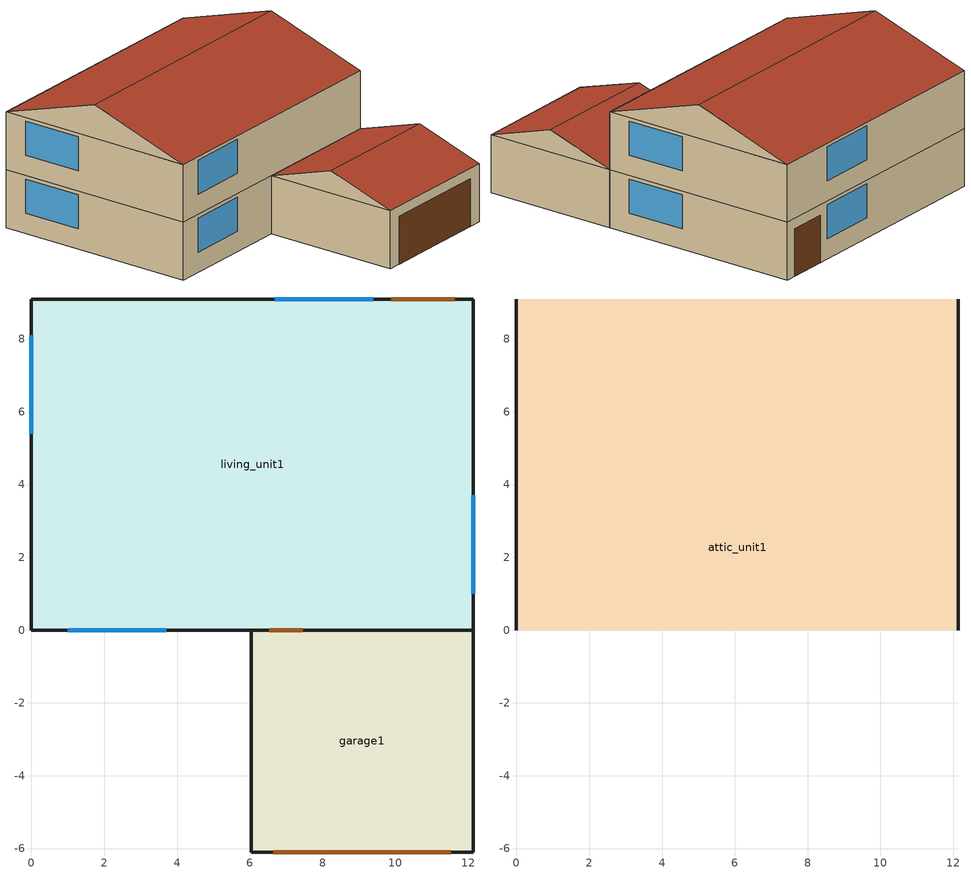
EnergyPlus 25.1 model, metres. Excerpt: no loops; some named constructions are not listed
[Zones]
living_unit1
 floor adiabatic (Interior Floor): 0,0 0,9.1 12.13,9.1 12.13,0 z2.6
 floor ground (Interior Floor): 0,0 0,9.1 12.13,9.1 12.13,0 z0.01
 wall outside (Exterior Wall): 12.13,0 12.13,9.1 0,9.1 0,0 6.04,0 z0.01:2.6; 0,0 12.13,0 12.13,9.1 0,9.1 0,0 z2.6:5.19
 wall to garage1 (Exterior Wall): 6.04,0 12.13,0 z0.01:2.6
 window (Exterior Window): 1,0 3.71,0 / 9.39,9.1 6.68,9.1 / 12.13,1 12.13,3.71 / 0,8.1 0,5.39 z0.92:2.45; 1,0 3.71,0 / 9.39,9.1 6.68,9.1 / 12.13,1 12.13,3.71 / 0,8.1 0,5.39 z3.52:5.04
 door (Exterior Door): 11.63,9.1 9.89,9.1 z0.01:2.14
 door inside (Exterior Door): 6.54,0 7.45,0 z0.01:2.14
 ceiling to attic_unit1 (Interior Ceiling): 0,0 12.13,0 12.13,9.1 0,9.1 z5.19
garage1
 floor ground (Interior Floor): 6.04,-6.1 6.04,0 12.13,0 12.13,-6.1 z0.01
 wall outside (Gable_end): 6.04,0 6.04,-6.1 12.13,-6.1 12.13,0 z0.01:2.6; 12.13,-6.1,2.6 12.13,0,2.6 12.13,-3.05,3.61; 6.04,0,2.6 6.04,-6.1,2.6 6.04,-3.05,3.61
 door (Exterior Door): 6.65,-6.1 11.52,-6.1 z0.01:2.14
 roof outside (Exterior Roof): 6.04,-6.1,2.6 12.13,-6.1,2.6 12.13,-3.05,3.61 6.04,-3.05,3.61; 12.13,0,2.6 6.04,0,2.6 6.04,-3.05,3.61 12.13,-3.05,3.61
attic_unit1
 wall outside (Gable_end): 12.13,0,5.19 12.13,9.1,5.19 12.13,4.55,6.7; 0,9.1,5.19 0,0,5.19 0,4.55,6.7
 roof outside (Exterior Roof): 0,0,5.19 12.13,0,5.19 12.13,4.55,6.7 0,4.55,6.7; 12.13,9.1,5.19 0,9.1,5.19 0,4.55,6.7 12.13,4.55,6.7
[Schedule:Day:Hourly]
LightingDay: 0.0625, 0.0625, 0.0625, 0.0625, 0.1875, 0.390625, 0.4375, 0.390625, 0.171875, 0.117188, 0.117188, 0.117188, 0.117188, 0.117188, 0.117188, 0.203125, 0.4375, 0.609375, 0.820312, 0.984375, 1, 0.6875, 0.382812, 0.15625
ExteriorLightingDay: 1, 1, 1, 1, 1, 1, 0, 0, 0, 0, 0, 0, 0, 0, 0, 0, 0, 0, 1, 1, 1, 1, 1, 1
RefrigeratorDay: 0.8, 0.782696, 0.765594, 0.742857, 0.731388, 0.731388, 0.75996, 0.8, 0.817103, 0.828571, 0.8, 0.8, 0.839839, 0.839839, 0.828571, 0.839839, 0.885714, 0.971429, 1, 0.971429, 0.942857, 0.925553, 0.885714, 0.828571
MiscPlugLoadDay: 0.60749, 0.559339, 0.552853, 0.545071, 0.524481, 0.585279, 0.676232, 0.718547, 0.60749, 0.517023, 0.529183, 0.529345, 0.520428, 0.538424, 0.568742, 0.600357, 0.710117, 0.862678, 0.936608, 0.966764, 1, 0.976654, 0.845169, 0.734436
CookingRangeDay: 0.0471585, 0.0471585, 0.0235459, 0.0235459, 0.0471585, 0.0707044, 0.165088, 0.283018, 0.306564, 0.320771, 0.283018, 0.330176, 0.377335, 0.306564, 0.292423, 0.377335, 0.613194, 1, 0.778348, 0.400947, 0.235859, 0.165088, 0.103722, 0.0707044
DishwasherWeekday_flow_sch: 0.0732349, 0.0325383, 0.0243798, 0.0162691, 0.0162691, 0.0488074, 0.0976625, 0.146518, 0.276814, 0.309352, 0.268655, 0.227959, 0.195373, 0.2198, 0.179104, 0.170945, 0.179104, 0.236069, 0.415221, 0.5292, 0.43149, 0.31751, 0.211642, 0.146518
DishwasherWeekend_flow_sch: 0.078466, 0.0348624, 0.0261213, 0.0174312, 0.0174312, 0.0522936, 0.104638, 0.156983, 0.296586, 0.331449, 0.287845, 0.244241, 0.209328, 0.2355, 0.191897, 0.183156, 0.191897, 0.252931, 0.444879, 0.567, 0.46231, 0.34019, 0.226759, 0.156983
DishwasherVacation_flow_sch; ClothesWasherVacation_flow_sch; ClothesWasherVacation_equip_sch; ClothesDryerVacation: 0, 0, 0, 0, 0, 0, 0, 0, 0, 0, 0, 0, 0, 0, 0, 0, 0, 0, 0, 0, 0, 0, 0, 0
DishwasherWeekend_equip_sch: 0.138388, 0.0614858, 0.0460692, 0.0307429, 0.0307429, 0.0922286, 0.184547, 0.276866, 0.52308, 0.584565, 0.507663, 0.430761, 0.369185, 0.415344, 0.338442, 0.323026, 0.338442, 0.446087, 0.78462, 1, 0.815362, 0.599982, 0.399928, 0.276866
ClothesWasherWeekday_flow_sch: 0.0503457, 0.0402658, 0.0201059, 0.0201059, 0.0402658, 0.0604256, 0.120851, 0.261916, 0.392901, 0.463461, 0.453381, 0.402981, 0.362662, 0.322396, 0.282076, 0.261916, 0.271996, 0.261916, 0.261916, 0.261916, 0.261916, 0.251836, 0.171251, 0.0906654
ClothesWasherWeekend_flow_sch: 0.0615932, 0.0492613, 0.0245977, 0.0245977, 0.0492613, 0.073925, 0.14785, 0.32043, 0.480677, 0.567, 0.554668, 0.493009, 0.443682, 0.39442, 0.345093, 0.32043, 0.332761, 0.32043, 0.32043, 0.32043, 0.32043, 0.308098, 0.209509, 0.11092
ClothesWasherWeekday_equip_sch: 0.0887931, 0.0710155, 0.0354602, 0.0354602, 0.0710155, 0.106571, 0.213142, 0.461934, 0.692948, 0.817391, 0.799614, 0.710725, 0.639615, 0.568599, 0.497489, 0.461934, 0.479711, 0.461934, 0.461934, 0.461934, 0.461934, 0.444156, 0.30203, 0.159904
ClothesWasherWeekend_equip_sch: 0.10863, 0.0868807, 0.0433822, 0.0433822, 0.0868807, 0.130379, 0.260758, 0.565131, 0.847755, 1, 0.978251, 0.869505, 0.782508, 0.695627, 0.60863, 0.565131, 0.586881, 0.565131, 0.565131, 0.565131, 0.565131, 0.543382, 0.369505, 0.195627
ClothesDryerWeekday: 0.0996819, 0.0598091, 0.0398727, 0.0199364, 0.0398727, 0.0598091, 0.159491, 0.318982, 0.486427, 0.685791, 0.785473, 0.817391, 0.7456, 0.677837, 0.610073, 0.578155, 0.558218, 0.546236, 0.518346, 0.510391, 0.5263, 0.546236, 0.4386, 0.239236
ClothesDryerWeekend: 0.121951, 0.0731707, 0.0487805, 0.0243902, 0.0487805, 0.0731707, 0.195122, 0.390244, 0.595097, 0.839, 0.960951, 1, 0.91217, 0.829268, 0.746366, 0.707317, 0.682927, 0.668268, 0.634146, 0.624415, 0.643878, 0.668268, 0.536585, 0.292683
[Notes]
The Residential Prototype Building Models were developed by Pacific Northwest National Laboratory (PNNL),
under contract with the U.S. Department of Energy (DOE).
The purpose of developing these building prototype models is to measure energy saving impacts from
various residential energy codes. Detailed model development descriptions are documented in
PNNL report titled "Cost-Effectiveness Analysis of the 2009 and 2012 IECC Residential Provisions
- Technical Support Document".
IDF File:     ./input-main/US+SF+CZ4A+hp+slab+IECC_2024.idf
Run Case:     US+SF+CZ4A+hp+slab+IECC_2024
WeatherFile:  USA_NY_New.York-John.F.Kennedy.Intl.AP.744860_TMY3.epw
BEGIN of res.eplus.tmpl
GPARM parameters as run:
ID = US+SF+CZ4A+hp+slab+IECC_2024
weatherfile = USA_NY_New.York-John.F.Kennedy.Intl.AP.744860_TMY3.epw
climate_zone = Climate Zone 4
moisture_regime = Moist
humidity_designation = Not Warm-Humid
tropical_designation = Not Tropical
bldg_type = Single-Family
fndn_type = Slab
system_tag = Heat Pump
code = IECC_2024
state_abbr = NY
iecc2024_ec = yes
appliances_credit = yes
shgc_window =
dhw_source_fuel =
dhw_heater_eff =
afn_control = MultizoneWithDistribution
dhw_type =
webposting = Yes
DEBUG_TYPE = no
hourly_output = no
TEMPLATE_PATH = template/v23.1
default_values = regular
END of res.geo.sf.tmpl
BEGIN of res.mat.consol.tmpl
END of res.mat.consol.tmpl
Location and design-day objects created by:
Site:Location and design-day objects created by:
./modules/doe_bldg_tools/bin/ddy2idf ./tools/epw//USA_NY_New.York-John.F.Kennedy.Intl.AP.744860_TMY3.ddy
